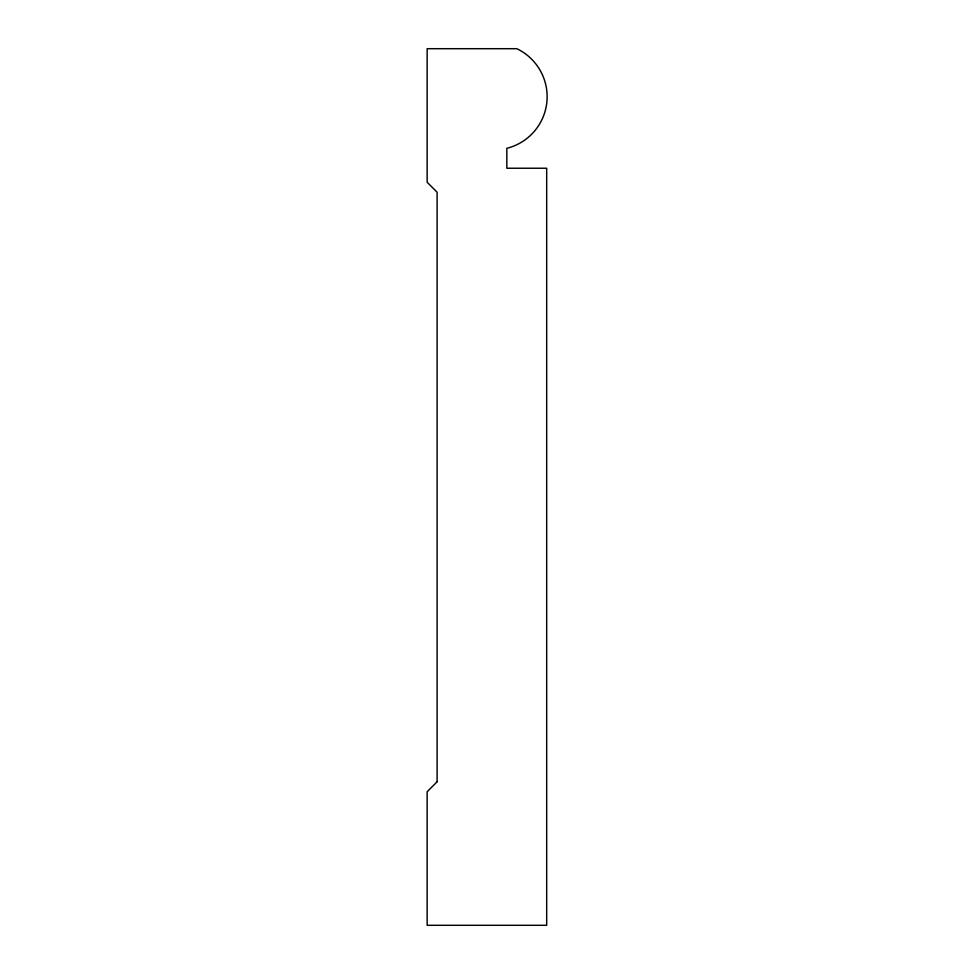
<?xml version="1.0" encoding="UTF-8"?>
<svg xmlns="http://www.w3.org/2000/svg" width="974" height="974" viewBox="0 0 974 974"><rect width="100%" height="100%" fill="white"/><g stroke="black" fill="none" stroke-linecap="round" stroke-linejoin="round"><path stroke-width="1.46" d="M437.107 781.769L427.148 791.728L427.148 925.3L546.682 925.3L546.682 168.234L506.833 168.234L506.833 148.316A53.18 53.18 0 0 0 516.804 48.7L427.148 48.7L427.148 182.272L437.107 192.231L437.107 781.769"/></g></svg>
